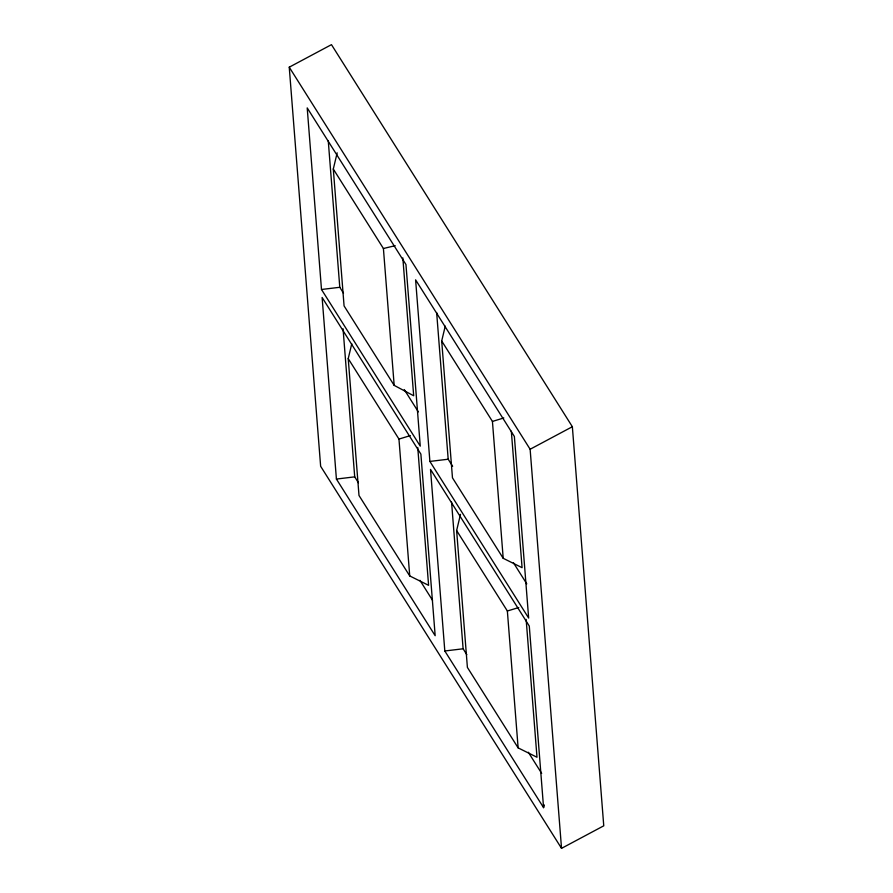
<?xml version="1.0" encoding="UTF-8"?>
<svg xmlns="http://www.w3.org/2000/svg" width="893" height="893" viewBox="0 0 893 893"><rect width="100%" height="100%" fill="white"/><g stroke="black" fill="none" stroke-linecap="round" stroke-linejoin="round"><path stroke-width="1.34" d="M402.832 257.887L413.682 395.755L394.181 385.374L344.073 305.908L333.301 169.034L337.174 152.848M417.745 447.46L428.595 585.328L409.731 575.94L358.997 495.481L348.225 358.606L351.775 343.772M511.332 431.196L522.081 567.691L503.205 558.304L452.472 477.844L441.7 340.97L445.25 326.135M526.144 619.385L536.994 757.253L518.13 747.876L467.396 667.406L456.624 530.542L460.498 514.357M543.569 807.64L529.281 626.049L430.515 469.405L444.814 650.986L543.569 807.64L544.35 804.973M289.243 67.187L331.47 44.65L572.357 426.72L603.757 825.813L561.53 848.35L320.643 466.28L289.243 67.187L530.129 449.257L561.53 848.35M530.129 449.257L572.357 426.72M348.225 358.606L398.959 439.077L410.334 435.594M441.7 340.97L492.434 421.429L503.819 417.957M456.624 530.542L507.358 611.002L518.733 607.53M333.301 169.034L383.41 248.511L395.197 245.675M321.491 289.488L420.257 446.132L405.958 264.551L307.203 107.897L321.491 289.488L339.786 287.289L343.492 293.172M429.89 461.424L528.656 618.068L514.368 436.476L415.602 279.833L429.89 461.424L448.186 459.225L452.639 466.28M336.415 479.061L435.17 635.704L420.882 454.124L322.116 297.469L336.415 479.061L354.711 476.862L358.417 482.733M444.814 650.986L463.11 648.787L466.816 654.669M404.272 389.571L418.359 411.907M513.408 562.679L526.758 583.832M419.933 580.316L432.536 600.297M528.332 752.241L541.671 773.405M492.434 421.429L503.205 558.304M507.358 611.002L518.13 747.876M436.644 312.528L448.186 459.225M451.557 502.089L463.11 648.787M398.959 439.077L409.731 575.94M383.41 248.511L394.181 385.374M328.244 140.592L339.786 287.289M343.057 328.78L354.711 476.862"/></g></svg>
